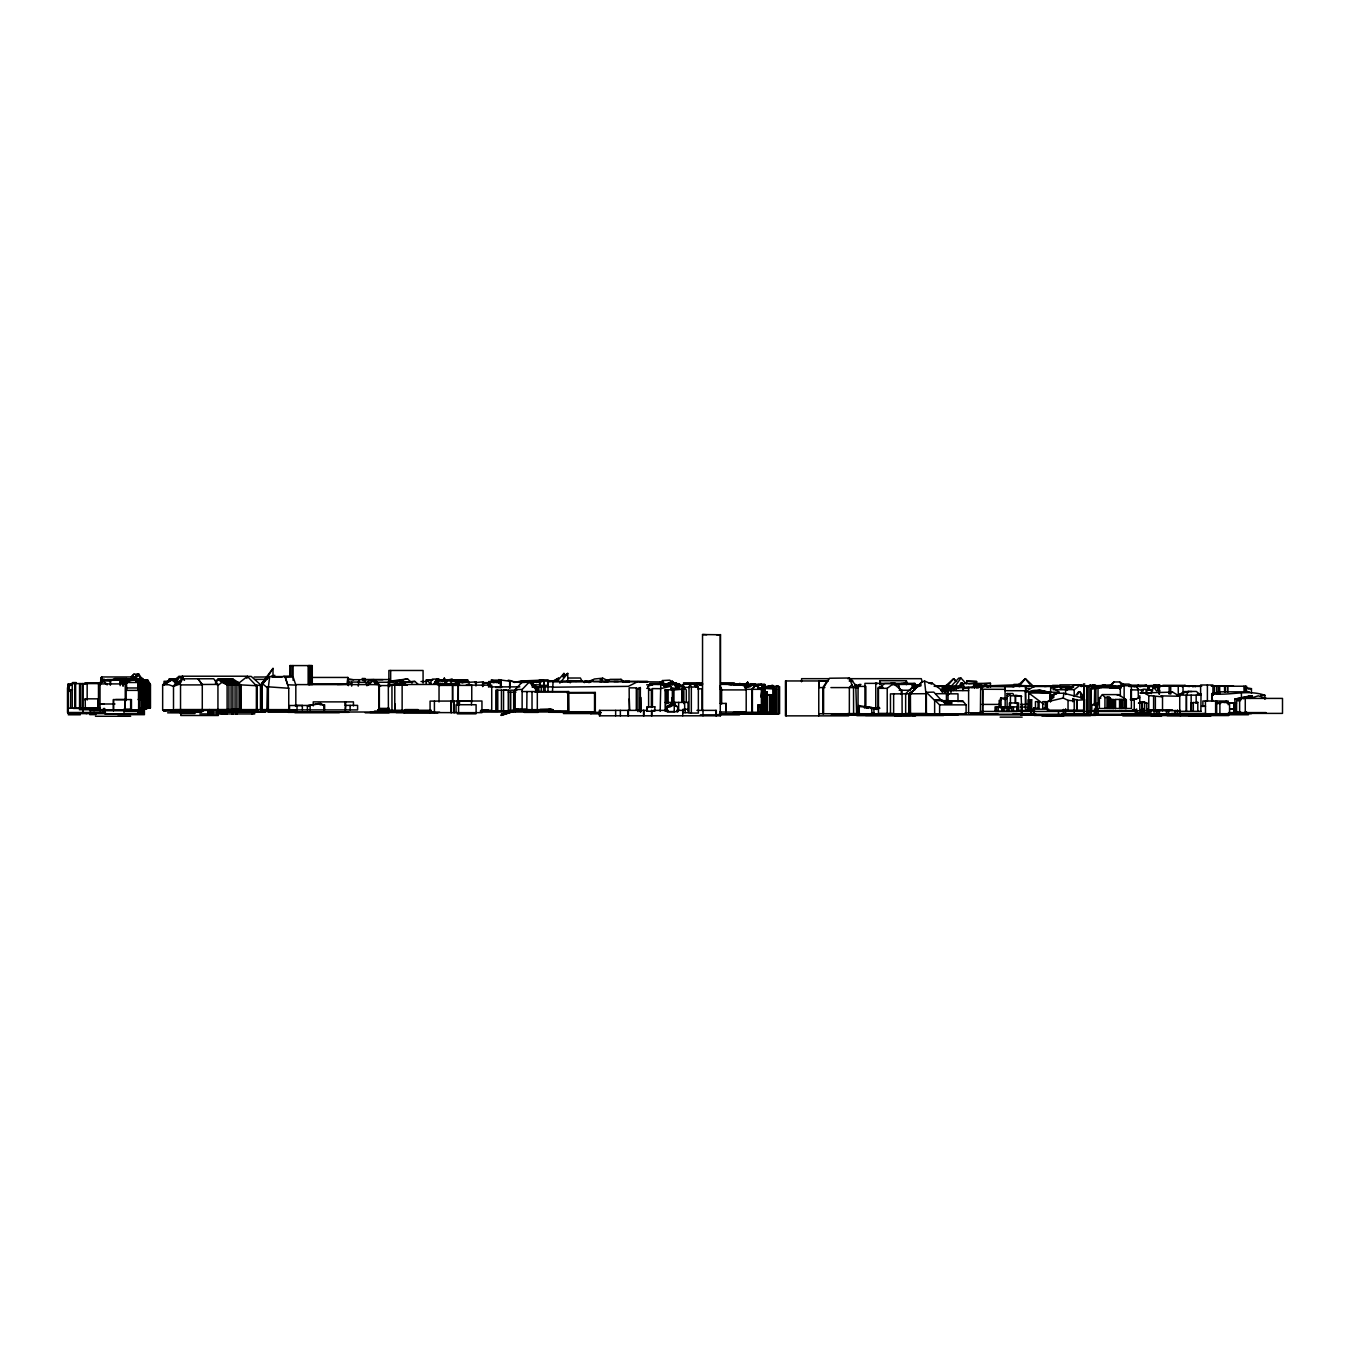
<?xml version="1.0" encoding="UTF-8"?>
<svg xmlns="http://www.w3.org/2000/svg" width="1350" height="1350" viewBox="0 0 1350 1350"><rect width="100%" height="100%" fill="white"/><g stroke="black" fill="none" stroke-linecap="round" stroke-linejoin="round"><path stroke-width="1.5" d="M345.583 709.914L345.583 701.882M488.531 687.099L488.734 681.581L500.31 681.548L500.648 687.504L500.648 679.995L499.112 679.995L499.044 682.864M82.789 708.581L82.789 712.496L82.789 708.531M101.486 682.189L101.503 680.214L101.368 681.716M101.621 682.644L101.638 676.958L132.806 676.958M100.71 680.214L102.971 679.708M141.834 708.733L142.02 684.484M140.062 699.621L140.214 685.024L140.214 699.621M68.04 707.569L68.057 705.24L68.108 706.607M663.964 685.665L663.998 684.045L650.329 684.231M739.564 684.146L733.371 683.842M748.254 684.028L748.221 685.226L748.254 684.028L734.012 683.893M110.481 680.451L110.329 685.125L110.531 680.147L124.217 680.147L100.676 680.451L110.531 681.058M735.801 712.614L761.856 712.614L762.142 684.737L762.227 712.412L733.472 712.412M801.529 681.784L801.596 678.679L828.883 678.679M676.553 687.538L676.671 683.37L674.106 683.37M649.941 685.648L649.991 684.467L652.421 685.142M663.727 684.45L663.542 685.665L663.458 684.433L674.004 682.627L676.384 685.159M311.141 681.716L311.31 677.514L312.289 680.636M112.151 679.691L100.946 680.518L112.151 679.928L114.666 678.561L126.748 678.561C121.669 685.091 139.539 675.169 127.069 679.86L127.069 683.286L127.069 679.86M763.476 686.829L763.847 685.665L763.476 712.007M68.192 685.817L68.276 683.876L72.141 683.876M395.077 703.991L394.774 710.269L394.774 685.142L402.131 684.534L439.037 684.416L439.037 701.966M663.491 684.366L663.424 685.581L663.491 683.505L649.941 683.505M678.527 688.601L678.645 686.559L674.376 682.847L671.608 683.893M721.237 684.332L757.924 684.737M147.15 708.446L147.15 680.552L145.614 680.552L145.429 687.707M147.15 680.552L146.931 683.572C145.074 684.298 145.226 680.856 141.48 679.151L136.586 679.792M399.431 683.927L399.33 685.446L399.735 683.876L404.663 684.956L399.33 683.91L388.395 685.446L396.208 683.876L399.718 684.653M819.366 681.109L827.516 680.653M552.471 691.436L553.112 681.548M764.286 687.302L773.719 687.302L773.584 688.939L765.619 688.433M1048.697 709.172L1025.376 709.172L1025.376 691.892L1034.252 686.154L1050.739 686.273L1050.351 701.747M125.483 683.286L125.837 679.539L126.023 681.817M436.657 683.539L456.351 683.893C474.39 684.112 414.264 683.454 440.843 683.539L440.843 685.311L447.356 683.623M440.657 685.412L440.843 683.539M184.511 680.366L181.423 677.582L182.351 676.215L247.151 676.215L246.898 678.375M1081.013 686.087L1081.147 684.889L1077.84 684.889M447.154 681.817L447.441 680.079L467.556 679.792L469.243 682.746M345.06 709.914L345.583 705.375M1047.33 701.747L1063.243 698.034L1063.817 693.259L1054.924 693.259L1050.351 696.364L1053.894 697.292L1047.33 701.747L1047.33 710.167L1084.522 710.167L1084.522 699.756L1082.987 698.102L1063.817 693.259M1152.512 691.048L1153.001 686.542L1153.963 686.34M288.748 710.201L288.748 688.264L285.002 676.586L269.679 676.586L268.363 687.42L268.363 710.201M310.264 677.447L347.844 677.447L347.017 683.876L310.466 683.944M1013.816 684.383L1018.44 684.383L1017.866 685.867M1018.221 685.867L1018.44 684.383M499.23 681.581L493.729 682.408M676.721 685.26L669.701 680.164L662.428 680.569L662.209 681.936L639.107 681.767M1087.374 712.867L1087.374 686.205L1094.445 684.923L1098.039 686.728M1013.833 684.872L973.232 686.424M736.627 685.176L736.627 684.889M547.543 681.986L556.824 681.075L539.359 680.214L538.869 682.678M760.826 696.971L762.193 689.259M976.607 681.497L966.786 681.193L976.607 681.497L976.607 683.353L968.709 683.775M498.336 683.049L498.977 679.539M942.266 692.499L943.498 686.036L945.118 692.499M659.981 683.944L660.352 682.02L663.424 682.003L663.458 684.433L663.424 682.003M963.512 686.492L963.849 688.584L963.596 683.471L990.478 683.353L974.616 684.231M103.832 680.029L101.267 677.498L100.946 682.779M1034.049 686.863L1035.501 685.969L1013.31 685.851L1013.108 686.796M666.309 685.817L666.731 684.045M1071.056 687.099C1067.783 686.273 1069.942 688.348 1073.436 686.88M941.456 690.879L942.671 686.036L943.582 690.879M541.502 681.986L541.991 680.13L548.421 680.13M1001.852 708.294L1002.291 706.691L998.156 706.928L1001.852 708.294L1001.852 711.129M734.231 685.125L734.231 682.898L720.647 682.881M1111.455 708.497L1111.455 699.671L1109.464 697.275L1104.941 697.427L1102.41 694.609L1099.372 698.136L1099.372 708.497L1131.401 708.497L1131.401 685.699L1129.056 684.096L1121.799 684.096L1120.314 688.112L1120.348 696.414M436.016 683.91L439.037 685.412L455.355 685.327L455.811 684.096L458.325 685.344L458.308 701.949M380.548 686.306L375.857 681.008L375.502 682.492M124.267 681.548L119.711 682.374L125.668 681.024L121.601 683.336L124.335 681.497L133.886 680.012M370.642 680.451L374.119 679.624L376.194 681.21L375.857 682.256L388.311 682.256L389.391 679.539L364.466 679.539L365.243 682.492M1091.188 715.061L1091.188 688.719L1092.336 687.521L1094.749 687.504L1094.344 704.936M539.359 680.214L540.219 685.344L548.235 685.344L547.543 680.552L543.257 681.126M960.947 686.492L962.213 682.881L960.846 682.847L959.192 686.492M359.184 679.86L358.239 682.341L365.243 682.341L364.551 679.86M222.716 680.147L224.387 679.101L233.111 679.151L238.427 682.459L238.663 684.923M452.52 685.361L452.587 701.949L452.621 685.361L448.807 684.821L452.891 684.804M911.317 693.697L912.347 691.166L909.883 693.697L909.883 713.441M379.097 684.619L379.097 686.306L379.097 684.619L373.95 679.624L370.373 679.725L365.664 684.366M877.804 708.531L876.724 709.442L877.601 707.383L879.137 707.383M358.239 686.121L358.982 680.4L359.505 681.598M522.18 680.94L541.991 680.13M601.054 681.683L602.674 678.189L607.888 680.619L610.048 679.371L621.017 679.32L623.548 681.834M1186.296 711.315L1186.414 695.183L1188.253 691.436L1196.319 691.436L1200.859 695.183L1177.267 695.098M1147.314 691.048L1149.457 686.509L1153.001 686.542L1156.714 691.048M563.929 676.974L563.929 673.397L562.359 676.738L567.759 673.38L567.759 681.615L587.199 681.514M135.776 678.274L137.396 674.865L142.459 679.388M258.12 710.049L162.658 710.016L162.658 684.737L168.868 684.771L173.509 686.357L179.904 684.028L182.604 678.814L213.722 678.763L217.941 684.416L217.941 709.712M520.307 682.914L521.184 681.21L539.713 681.227M440.37 680.923L444.386 680.923L436.523 679.101C432.219 690.086 434.801 678.291 438.784 678.712L435.662 683.91M429.992 683.438L432.321 679.101L436.523 679.101M295.819 710.201L261.293 710.201L261.293 685.496L262.271 683.859L262.035 710.201L261.917 683.252L269.679 676.586M690.339 685.142L690.981 683.994L702.861 683.994M442.294 681.733L444.319 678.105L446.158 681.733M1077.317 694.879L1078.971 691.942L1075.984 694.879M267.098 710.201L267.536 686.779L288.748 688.264M592.633 681.159L585.141 681.159L584.28 682.627L585.731 681.463M285.002 677.295L293.152 677.008L295.819 685.108L287.736 684.771L285.188 677.008M167.079 682.729L169.577 678.797M262.035 685.311L267.401 677.126M538.869 682.155L539.477 681.21L540.219 685.344M264.262 682.02L273.004 668.402L273.004 676.704M909.9 690.592L911.452 688.179L920.903 685.884M262.187 685.277L261.293 685.496M273.004 668.402L262.271 682.627M960.947 678.054L958.854 678.054L951.412 685.969L955.327 685.969L960.947 678.054L965.942 683.488M134.173 679.404L137.396 674.865M522.72 682.307L523.294 681.514L520.611 681.699M502.116 714.15L501.204 715.399L516.426 710.303L529.993 710.826L529.993 709.678L516.426 709.172L502.116 714.15L502.116 715.298M648.608 707.467L648.608 689.985L649.704 688.5L646.785 688.382M651.375 707.484L651.375 690.036L652.421 688.584L660.184 688.686L671.034 686.256L671.017 689.766M663.592 684.467L649.704 684.433L647.764 687.066L649.991 684.501M173.509 710.016L173.509 686.323L175.838 683.201L182.604 678.814M173.509 686.357L175.871 683.201L170.876 678.78L163.671 683.994M976.388 688.129L979.408 684.163L980.961 684.163L980.961 686.509L1014.272 686.728M977.906 688.179L980.961 684.163M761.451 712.665L761.451 689.327L755.123 685.159L751.849 689.327L751.849 712.665M972.051 687.825L973.806 685.614L980.302 686.458M974.278 688.399L976.472 685.614M131.608 677.059L133.971 674.139L137.227 674.258M755.528 685.446L752.389 689.327L752.389 712.665M1110.105 686.61L1113.885 681.969L1119.622 681.952L1124.921 685.277M559.828 683.117L567.759 673.38M1019.537 685.867L1025.342 678.645L1033.003 685.867L1018.271 685.496M434.599 683.336L437.383 678.712M563.929 673.397L557.871 680.467L554.226 680.4L558.765 678.021L553.956 681.176M866.869 708.328L867.78 707.265L868.269 708.328L867.78 707.265M401.895 682.729L403.059 681.362L388.513 681.362M1000.569 706.523L1000.569 698.169L1007.1 697.984L1005.159 699.502L1005.159 708.834M849.336 687.589L851.917 684.686L849.302 678.004L829.474 678.24L823.584 687.589L823.584 713.728M761.704 712.665L761.704 689.327L753.705 684.231L749.976 686.863L744.862 686.863L746.196 689.327L746.196 712.665M910.524 692.263L909.225 693.697L909.073 713.441L909.225 693.697L911.334 692.263M949.978 689.934L950.957 688.854L945.169 688.854M853.605 713.728L853.538 687.589L851.917 684.686M913.764 687.724L916.448 684.804L921.206 684.804M103.174 680.518L104.422 679.236L100.828 682.779M515.194 711.72L515.194 689.496L522.332 682.003M522.129 709.695L522.129 689.496L529.267 682.003L535.663 689.226M733.961 683.724L735.733 683.657M67.922 687.623L72.664 682.526L76.292 682.577M460.232 682.391L462.392 680.13L467.556 679.792M1093.567 686.289L1105.245 685.361L1105.937 686.627L1105.093 685.378L1089.467 686.019L1089.467 685.058L1091.576 686.07L1089.467 686.019M910.507 713.441L910.406 693.697L921.476 682.29L924.548 681.024L931.787 684.129L931.77 682.813L928.783 682.779M910.406 693.697L921.476 682.29M667.187 707.383L671.625 702.894L674.291 705.071L667.119 707.383L671.608 702.894L674.224 705.071M443.441 684.214L446.951 680.721L463.067 682.577L475.959 681.902L474.795 682.459M449.381 684.197L452.858 680.721M488.042 684.771L489.797 683.049M417.892 684.079L414.889 681.429L405.877 682.222L403.059 684.99L403.059 681.362M163.131 709.763L227.104 709.712L227.104 684.771L221.889 682.374L217.941 685.395L215.325 682.999M71.567 684.062L67.5 687.724L67.5 712.496L104.676 712.496M254.121 677.042L268.11 676.991M747.748 682.172L744.12 685.53L747.647 682.256M431.207 683.134L429.992 684.298L427.866 679.995L426.262 680.012L426.262 684.062M911.452 688.179L905.647 693.697L905.647 713.441L927.315 713.441M366.879 685.766L372.499 680.434L377.814 684.653M1109.784 685.834L1113.885 681.969M437.096 683.117L439.965 680.417L447.829 680.417L444.909 683.167M131.186 676.721L133.971 674.139M695.115 685.294L697.629 682.965L700.161 685.209M695.824 685.682L698.743 682.965L701.544 685.462M1101.853 687.454L1090.597 688.348L1090.597 715.061L1121.614 715.061M368.28 685.125L373.376 680.434M1017.866 685.446L1025.342 678.645L1029.763 684.248M857.132 686.779L859.815 684.366L856.946 686.661M945.759 685.817L953.657 678.679L956.627 681.531M225.011 679.624L226.125 679.101M637.993 681.548L628.358 686.357L552.471 687.217M216.203 681.531L219.324 678.847L231.272 678.999L240.519 684.939L240.621 709.56M216 681.531L219.004 678.983L227.104 684.771M983.627 686.796L986.192 684.619L988.673 686.914M125.651 682.425L133.92 676.721L141.109 683.623L138.544 683.657L134.595 679.658L122.698 681.868L122.698 685.935M129.819 680.13L133.92 676.721M948.442 687.808L954.551 687.184L949.371 690.322L953.623 690.339M589.933 682.391L594.169 679.016L602.674 678.189M174.369 680.029L178.976 676.401L182.756 676.401M238.41 683.421L247.404 676.401L251.201 676.401L261.073 685.159M483.418 685.918L483.418 681.801L474.795 682.661M165.037 683.724L171.366 678.797L177.643 684.045L171.501 678.814L165.071 683.623M171.737 678.797L177.981 684.028L171.703 678.78L165.426 683.724L172.007 678.78L177.188 682.611L172.952 679.033L169.644 681.311M1080.321 684.838L1059.75 684.872M215.241 680.856L219.004 678.983M901.277 694.457L901.277 690.154L893.447 683.589L887.22 688.331L878.462 688.331L878.462 713.408L892.569 713.408M290.739 676.063L283.399 676.299M878.462 688.331L884.706 683.589L893.447 683.589M982.614 686.796L986.192 684.619M1065.606 694.508L1065.606 689.631L1074.212 689.631L1080.405 684.99L1087.374 686.205M169.914 681.261L173.053 678.949L177.964 682.763M954.551 687.403L951.261 687.217M165.814 683.572L172.412 679.033L176.648 682.594M135.894 678.915L136.603 674.933L136.603 678.932M457.464 683.893L456.57 684.45L458.055 684.551M1178.803 694.946L1184.304 691.571L1191.932 691.571M679.59 688.601L680.046 684.939L677.109 684.939M673.954 701.966L673.954 689.951L683.471 684.264L693.799 684.231L698.355 687.015L698.355 713.07L689.006 713.07L689.006 687.015L690.171 684.231L691.335 687.015L691.335 713.07M135.726 678.831L135.726 674.933L138.628 673.852L143.049 680.451M135.894 675.405L138.628 673.852M1043.634 704.194L1028.734 693.006C1031.586 685.108 1067.85 697.849 1039.669 689.968L1028.734 693.006L1028.734 709.172M455.743 684.129L448.807 685.361M496.496 682.526L497.694 681.868L493.172 682.526M752.017 684.585L746.685 687.437M649.62 685.344L650.666 684.804L646.667 684.804M672.823 703.502L672.705 688.213L676.553 688.247L673.954 684.129L672.233 685.024L671.034 683.083L674.224 684.315L672.233 684.298M130.663 678.847L132.452 678.274M697.832 688.972L701.966 688.719M466.003 685.311L468.821 683.927L471.757 685.412L454.494 685.361M1156.815 686.036L1128.853 685.952M463.067 681.902L461.886 682.577M1192.776 686.779L1194.564 685.901L1195.239 686.779M123.474 681.801C128.857 680.805 119.694 681.817 123.474 685.986M454.494 684.349L458.274 685.361L458.106 704.936M452.199 685.192L453.904 684.636M1065.606 689.631L1075.309 684.99L1080.405 684.99M640.305 711.771L640.305 687.538L637.959 688.652L637.959 711.636M672.435 681.345L663.862 685.395L672.283 681.345L674.46 683.876L673.312 682.054L662.833 685.209M1135.181 686.644L1138.438 685.108M446.917 685.412L450.006 684.146M1098.141 688.112L1101.448 686.61M948.442 687.369L953.606 686.897M951.261 687.369L952.627 687.285M636.373 688.5L640.406 688.5M1242.692 713.391L1246.539 711.804M1181.993 686.711L1185.384 685.344L1163.143 685.311L1159.701 686.711M674.291 704.295L667.221 706.506L667.187 711.72L677.767 711.72L677.767 707.147L674.291 704.295L674.224 711.72M1243.097 698.473L1249.864 695.908L1234.794 699.114L1235.486 713.391L1235.486 702.827L1227.859 702.827M179.01 678.105L176.344 679.117M672.638 704.447L667.187 706.506L670.731 706.708M674.933 684.821L679.084 683.674L681.817 686.357M675.709 684.804L679.084 683.674M1224.602 702.624L1221.396 701.899L1216.704 703.468L1224.669 701.899L1229.563 703.013L1229.563 713.914L1160.966 714.15M1221.396 701.899L1216.704 703.434L1220.501 703.468M1177.436 694.98L1188.253 691.436M100.761 680.13L102.516 679.792M501.204 714.268L515.531 709.712M501.204 715.399L515.531 710.859L538.245 710.792M169.088 679.05L177.643 679.067M1236.6 713.391L1236.6 700.583L1238.287 700.059M1243.283 698.558L1252.412 695.908L1234.794 699.114M1150.352 692.989L1139.957 693.023L1172.627 692.111L1179.731 696.263L1179.731 710.758L1091.812 710.758L1091.812 704.835L1097.432 703.283L1097.432 710.758M1249.864 698.406L1258.301 695.841L1266.249 698.406M906.289 683.505L907.959 683.505M903.066 683.994L906.559 682.948L901.749 683.876M1134.253 710.758L1134.253 699.367L1139.704 697.748M604.395 681.919L607.989 681.497M1101.786 686.357L1105.093 685.378M1168.83 693.191L1172.627 692.111M1092.099 686.036L1093.567 685.614M68.378 689.732L68.378 685.209L72.529 684.045M68.378 685.209L71.888 684.45M103.95 709.678L100.018 710.775L100.018 683.589M664.976 685.226L668.064 684.383M665.364 685.159L670.832 683.674M271.282 676.266L274.826 675.304M560.706 682.155L563.153 681.48M1196.1 702.81L1197.804 702.354L1197.804 711.315M1191.156 695.183L1191.156 711.315L1191.156 702.861L1197.804 702.354M132.266 679.219L126.866 680.602L126.748 678.561M101.031 682.071L102.026 681.834L101.064 681.683M854.854 685.952L860.962 684.416M1191.493 702.827L1191.493 711.315M953.657 690.508L953.657 688.787L957.892 687.791L980.674 687.032L982.733 690.474L982.733 712.783M953.657 688.787L958.753 687.791M445.382 680.181L452.199 679.303L452.874 680.282L446.057 680.029M1211.726 701.139L1211.726 693.664C1229.766 696.043 1247.586 689.141 1264.916 695.301L1264.916 699.317M141.109 708.733L146.323 708.801L146.323 687.15L144.619 687.487L146.121 687.15L145.901 708.801M514.485 682.476L520.898 681.041L524.644 682.391L521.404 682.374M529.976 682.56L539.544 681.75M1139.872 686.644L1146.487 685.192L1148.445 686.796M389.07 682.543L393.069 681.683M536.304 682.543L539.781 681.801M307.395 709.914L307.395 705.814L318.229 703.519L320.946 703.519L323.916 705.527M307.395 705.814L320.946 703.519M765.636 686.644L772.858 685.462L776.486 689.58L775.052 689.681L771.339 685.462M765.399 687.015L772.858 685.462M205.706 710.37L209.604 709.577M391.956 710.269L391.956 685.378L399.33 683.961M100.524 684.686L100.524 681.851L103.562 681.278L107.122 684.686L103.562 681.278M104.017 681.278L100.524 681.851M1159.346 686.593L1161.371 686.205M981.653 686.408L986.31 685.648L981.551 686.526M388.986 682.391L407.599 678.932L412.02 683.066M448.251 680.046L452.199 679.303M389.88 681.142L407.599 678.932M442.766 684.956L448.554 683.893M168.446 682.087L165.797 682.425L167.046 682.121M168.801 682.071L166.674 682.391M133.701 679.86L142.661 678.493L145.108 682.442L145.108 688.517M135.118 679.843L142.661 678.493M388.868 681.548L397.491 680.586M137.852 679.792L141.48 679.151M755.021 685.192L761.923 684.669M758.109 684.669L761.316 684.096M747.63 682.29L748.373 684.788M575.758 681.429L579.42 680.822M540.067 709.374L550.024 709.087L551.121 710.336L549.332 710.336L549.332 709.206L551.121 709.206M1000.721 700.178L999.169 700.414L999.169 706.59M535.714 681.227L534.549 681.396L538.566 681.396M849.96 678.797L858.077 687.589L857.992 713.728M145.108 683.488L145.395 708.446M1230.069 709.341L1234.221 708.817M1236.6 712.581L1240.751 712.074M141.328 678.493L144.602 682.492L144.602 688.567L145.108 682.442M892.569 684.737L898.088 684.484L900.197 690.255M864.422 708.008L870.159 707.417L871.493 708.581M1077.469 684.804L1078.734 684.686M149.327 707.889L149.327 682.661L150.474 684.855L150.474 707.889L145.597 707.889M1148.546 686.154L1160.021 685.142L1137.021 686.154M683.859 689.124L673.954 689.951M763.881 687.386L773.027 686.812L775.052 689.951L773.719 689.951L771.677 686.812M765.214 687.386L773.027 686.812M1007.1 708.649L1007.1 693.562L1010.424 695.756L1021.157 696.043L1021.798 712.783M1102.157 686.424L1110.831 685.884L1107.894 685.884M1072.862 701.747L1072.862 698.608L1077.064 700.194L1084.522 699.756M951.598 686.964L961.487 686.593L957.943 686.593M764.505 686.88L768.403 686.678M770.664 686.475L778.157 686.154L778.157 714.015L739.564 714.015M753.384 685.074L763.476 684.568L763.476 713.627L733.472 713.627M1123.403 699.502L1126.322 699.722L1126.322 708.497M962.871 690.508L962.871 687.758L980.674 687.032L980.387 714.285L1135.873 714.285L1135.873 711.433L980.387 711.433M164.16 684.821L163.131 684.821L171.18 678.814L177.306 684.079L171.214 678.78L162.675 684.737M149.664 707.889L149.664 684.939L147.167 682.56L148.719 684.973L148.719 707.889M1021.292 712.783L1021.663 704.413L1021.663 712.783M962.871 687.758L968.963 687.471M148.382 684.973L148.382 682.526L150.474 684.855M488.734 681.581L490.118 682.391L490.118 686.576M1088.387 686.154L1092.454 686.036L1081.418 686.07M149.664 684.939L149.934 707.889M954.551 687.184L952.121 686.897L950.349 688.314L946.552 687.454M1022.254 712.783L1022.254 704.633L1020.853 704.447M584.55 682.087L587.587 682.02M1102.174 685.327L1109.903 685.361L1093.77 686.087M926.37 713.762L926.37 692.297L933.795 692.128L942.131 701.123L963.006 701.224L966.094 704.869L966.094 713.762L818.842 713.728M1097.432 703.283L1097.01 710.758M1130.271 699.587L1134.253 699.367M1091.812 704.835L1095.728 704.751M86.197 712.952L87.328 712.935M600.075 679.286L601.678 679.269M963.006 701.224L946.434 700.616L948.257 701.477L946.434 700.194M1135.418 698.827L1136.683 698.895L1130.541 698.811M900.923 683.488L904.601 683.454M1153.71 685.024L1155.718 684.99M553.534 681.548L571.269 681.497M849.184 681.024L852.896 681.041L849.302 678.004M1111.455 699.671L1115.454 699.654L1115.454 708.497M648.067 681.531L593.511 681.497M734.484 684.146L740.711 684.112M943.954 687.656L945.439 687.639L948.308 690.964L944.477 690.964M1130.811 694.524L1131.351 698.423M1099.372 698.136L1100.925 698.119M124.133 679.489L122.344 679.455L137.261 679.742M613.946 681.548L618.367 681.531M1118.627 685.699L1122.626 685.682M182.199 677.582L183.279 677.582M441.855 680.012L440.741 680.012L442.564 680.029M625.05 681.548L629.826 681.531L622.08 681.531M149.327 682.661L147.656 679.928L144.534 679.928L148.719 684.973M394.774 685.142L407.363 685.091M1081.266 686.104L1082.413 686.087M278.741 676.924L282.133 676.907L272.093 677.008M146.036 684.062L147.555 684.062L147.319 680.771L145.817 680.771L145.817 683.471M589.191 681.514L591.3 681.497M599.248 681.531L608.816 681.514M647.359 681.531L552.926 681.548M179.904 684.028L180.529 684.906L202.281 684.906L198.011 678.814L202.281 684.467L217.941 684.416M489.949 683.454L482.625 682.644L482.625 686.61M750.246 683.708L755.595 683.809M223.206 678.949L231.069 684.804L232.892 684.804L232.892 709.526M391.956 685.378L402.317 683.91L406.434 684.72M778.157 686.154L776.486 686.154L776.486 714.015M506.385 690.171L503.55 690.171L503.55 710.893M702.54 710.37L702.54 634.534L720.495 634.753L720.495 703.333M706.691 634.753L702.54 634.534M716.546 634.753L720.495 634.753M289.913 665.584L312.272 665.584L312.289 684.653M568.603 678.021L580.399 678.021L581.867 680.873L570.274 680.822L570.274 682.324L567.287 681.176M847.783 678.679L921.257 678.679L922.371 682.155M170.876 678.78L172.007 678.78M174.42 678.831L172.328 678.831L178.369 678.999M224.387 679.101L225.855 679.101M233.111 679.151L231.643 679.151L239.068 684.956L239.068 709.273M106.886 679.556L129.887 679.506M175.264 679.573L177.103 679.573M254.981 679.371L267.03 679.371M128.756 679.523L131.557 679.624M134.595 679.658L139.708 683.623L139.708 700.076M348.874 679.691L382.911 679.708M104.811 709.847L104.811 713.88L141.311 713.88L141.109 680.012L142.02 680.062L142.155 708.733M427.866 679.995L432.844 679.995M439.729 680.046L462.392 680.13M500.664 680.164L491.13 680.164L494.809 680.94M591.249 680.181L592.751 680.181M606.454 680.181L608.783 680.181M523.159 680.923L531.259 680.923M828.292 680.957L785.464 680.957L785.464 715.854L848.745 715.854M167.046 681.278L164.025 681.278L164.025 685.344M414.889 681.429L399.836 682.222L405.877 682.222M421.014 681.531L427.174 681.531M455.456 682.273L467.893 681.666M175.669 681.902L180.562 681.902M233.634 681.902L237.769 681.902M347.962 682.071L358.239 682.071M519.649 681.936L529.267 682.003M530.82 681.936L537.334 681.936M365.243 682.256L368.854 682.256M521.944 682.324L533.891 682.324M125.347 682.509L138.544 682.509L138.544 700.363M377.257 682.492L375.857 682.492L375.857 681.008M461.666 682.577L463.067 682.577M482.625 682.644L489.274 682.644M100.71 682.931L84.949 682.931L84.983 684.332M347.844 682.796L348.688 682.796L347.844 677.447M683.488 682.83L701.814 682.83M674.342 683.167L676.316 683.167L678.291 685.26M890.916 683.117L895.236 683.117M739.851 683.269L739.412 685.041M100.204 683.589L72.225 683.589L72.225 708.244M351.675 683.775L347.473 684.585M721.423 683.674L733.489 683.674M100.018 683.91L126.546 683.91L126.697 690.373M1083.476 683.91L1084.725 683.91M343.744 684.298L337.382 684.484M657.45 684.315L673.954 684.129M695.959 684.349L700.734 685.327M914.254 684.231L915.233 684.231M239.068 684.889L232.892 684.889L225.163 678.949L232.892 684.804M388.496 684.45L405.894 684.45L407.008 685.378M734.687 684.636L751.866 684.45M753.401 684.45L764.876 684.45L764.876 713.239M221.147 678.932L228.909 684.855L231.069 684.855L223.324 678.932M731.194 684.821L732.257 684.821M733.252 684.872L745.942 684.855M748.221 684.72L751.629 684.72M754.515 684.737L765.18 684.669L765.18 713.239M139.995 685.024L141.75 685.024M470.053 685.142L491.721 685.142L491.721 710.252L481.731 710.252M735.801 685.024L739.412 685.024M745.116 684.973L742.382 685.462L742.483 684.501M1129.494 685.192L1146.487 685.192M239.608 685.395L240.351 709.56M1058.451 685.395L1052.561 685.395L1052.646 686.475M238.714 684.771L257.158 685.749L257.158 709.492M390.218 685.564L378.894 685.564L378.894 708.396L388.395 708.396M856.035 685.665L859.967 685.665M1059.581 685.766L1025.477 685.783L1025.916 705.021M1089.838 685.665L1097.094 685.665M1121.799 684.096L1124.145 685.699L1131.401 685.699M378.523 686.019L380.548 686.019M535.68 691.976L535.68 686.036L532.271 683.387L532.271 687.268M914.389 685.969L918.287 685.969M935.533 685.867L945.658 685.867L946.907 686.374L947.346 689.411M1111.219 685.952L1122.981 685.952M1180.17 685.867L1194.564 685.901M1211.355 685.901L1233.461 685.901M934.099 686.239L947.7 686.239M977.873 686.239L975.713 686.239L979.594 686.424M1032.176 686.323L1048.781 686.306M1090.361 686.171L1090.665 684.923M1201.736 686.222L1133.021 686.256L1135.029 686.593M1211.507 686.222L1246.607 686.222L1246.607 692.145M68.175 686.526L68.023 713.205L79.346 713.205M778.157 686.61L779.591 686.61L779.591 713.728L719.347 713.694M934.74 686.374L946.907 686.374M1033.003 686.424L1069.588 686.475M1085.889 686.441L1112.417 686.441M1128.786 686.458L1161.608 686.256M1192.404 686.374L1200.437 686.374M489.78 686.88L519.834 686.88M534.482 686.88L553.196 686.88M1050.486 686.863L1070.719 686.897M1109.548 686.694L1121.259 687.791L1109.818 687.791M146.323 687.15L144.18 687.15L144.214 691.099M691.335 687.015L698.355 687.015M879.981 687.15L882.714 687.15M1059.615 687.066L1073.469 687.083M1096.318 687.032L1100.25 687.032M683.083 701.663L682.172 689.259L682.155 701.679L682.172 685.581L683.859 687.369L689.681 687.369M882.714 687.336L878.124 687.352L878.124 707.451M1059.767 687.386L1073.453 687.386M495.737 687.504L501.491 687.504L500.648 679.995M640.305 687.538L640.237 711.771M824.884 687.589L818.842 687.589L819.028 680.873L827.145 680.839L822.892 687.589L822.892 713.728M830.908 687.589L858.482 687.589M1059.919 687.623L1072.221 687.572M1091.526 687.487L1101.853 687.319M1110.628 687.319L1120.348 688.129L1091.526 687.336M1116.247 687.572L1118.61 687.572L1119.757 689.023M1153.946 687.606L1157.625 687.606L1159.869 690.896M126.697 687.977L138.206 687.977L138.156 690.373M1060.358 687.808L1061.876 687.808M1072.001 687.825L1065.757 687.825L1067.226 687.083L1067.546 689.783L1052.983 689.715M764.741 688.314L773.584 688.314L773.584 712.969M1051.076 687.758L1057.354 687.403M1025.916 688.331L1029.459 688.331M763.155 688.787L762.817 713.846M1091.188 688.719L1095.913 688.719L1095.913 704.936M1251.45 693.208L1251.45 688.652L1248.48 689.124M746.196 689.327L761.704 689.327M515.194 689.496L522.129 689.496M762.227 689.462L762.413 712.378M67.939 689.732L72.529 689.732M665.196 711.366L665.196 689.766L672.891 689.766M1141.628 693.394L1141.628 689.816L1143.855 689.141L1151.381 689.884L1151.381 693.596M142.931 690.204L144.855 690.204M516.881 690.204L495.821 690.204L495.821 710.842M899.168 690.255L909.681 690.255M940.899 690.542L947.194 690.542L947.194 693.833L948.763 693.833M946.418 690.626L968.625 690.626M522.129 691.554L568.654 691.554L568.654 710.893L480.448 710.826M534.769 691.875L568.181 691.824M765.298 691.757L767.036 691.757L767.036 712.058L765.298 712.058M1025.376 691.892L1059.193 692.28M1249.476 691.841L1219.809 691.841L1211.726 693.664L1212.941 695.301L1211.726 695.301L1212.638 701.123M508.275 692.128L516.004 692.128M568.553 692.921L595.131 692.921M1028.734 693.006L1050.266 693.006L1047.381 691.892M567.202 693.158L569.261 693.158M926.37 693.697L890.477 693.9L890.477 713.796M935.904 693.697L946.434 693.697L946.434 701.595M947.194 693.833L957.994 693.833L957.994 701.595M1197.45 693.782L1201.028 693.782L1200.859 711.315M765.501 694.659L769.449 694.659L769.449 712.631M1102.41 694.609L1118.543 694.609L1126.322 699.722L1123.926 699.486L1123.926 708.497M765.383 694.997L771.626 694.997L771.626 712.631L762.632 712.631M765.501 695.081L770.884 695.081L770.884 712.631M1260.832 695.301L1264.916 695.301M629.286 698.811L629.708 710.151M85.337 708.716L85.202 698.827L97.875 698.844L97.976 700.11M115.627 699.57L131.456 699.57L131.456 709.121L123.947 709.121M138.156 699.384L141.784 699.384M934.639 713.762L934.639 700.178L941.794 700.178L944.949 703.536L951.615 703.536L951.615 702.354L948.459 700.836L963.006 701.595M942.131 700.414L934.639 700.397L926.37 692.297M1131.013 699.908L1133.291 699.908M1236.6 700.583L1240.65 700.583M934.639 700.397L952.611 700.903M948.459 701.123L942.131 701.123L941.794 700.178M458.106 701.072L471.454 701.308L471.454 704.734M941.794 700.836L944.949 702.354L951.615 702.354M665.077 702.405L688.264 702.405M1140.159 703.249L1138.438 703.164L1141.189 701.983L1146.791 703.063L1146.791 710.758M1227.606 703.097L1236.566 703.08M720.242 703.434L726.249 703.434L726.249 712.041M114.986 703.991L99.917 703.991L103.95 704.042M981.754 704.413L1000.468 704.413M1021.005 704.413L1027.485 704.413M320.034 704.801L324.624 704.801L324.624 709.914M758.109 712.749L758.109 704.818L760.269 704.818L760.404 712.749M934.639 700.178L939.617 704.869L966.094 704.869M294.621 705.459L309.268 705.459M302.349 705.51L289.541 705.51L289.541 709.914L357.598 709.914L357.598 705.375L345.06 705.375L345.06 701.882M1201.567 706.303L1205.499 706.303L1202.884 705.797M1017.276 706.894L995.068 706.894L995.068 711.383L1017.276 711.383L1017.276 702.962M1020.296 707.079L1026.827 707.079M872.083 714.268L871.493 707.518L876.285 708.919L871.493 707.754M67.939 708.244L100.44 708.109M388.074 708.21L389.205 708.21M73.237 708.413L100.44 708.413M140.349 708.446L147.555 708.446L147.319 680.771M899.404 713.947L873.939 713.947L873.939 708.176L879.137 708.531M85.202 708.716L97.976 708.716L97.875 698.844M872.016 708.581L875.762 708.581L875.762 683.37M1230.069 708.817L1235.959 708.817L1235.959 712.581M140.468 708.885L144.467 708.885M234.242 708.952L239.102 708.952M233.719 709.256L240.924 709.239L240.924 685.176L238.258 683.37L240.519 685.192M175.179 709.56L289.069 709.627M377.916 709.627L389.593 709.611M405.236 709.577L418.061 709.577M529.993 709.678L552.926 709.678L552.926 710.826L549.332 710.336M1132.431 709.644L1136.244 709.594M79.346 709.746L100.136 709.746M101.368 709.763L137.751 709.763M378.135 709.779L383.484 709.763M481.309 709.779L488.278 709.779M513.658 709.83L515.649 709.83M1147.314 709.847L1172.627 709.813M404.848 710.083L417.369 710.083M1146.201 710.218L1149.204 710.218M1152.984 710.184L1159.869 710.184M163.198 710.539L165.493 710.539M175.989 710.539L192.037 710.539M202.382 710.37L232.183 710.37M265.174 710.404L289.035 710.505M431.308 710.269L388.395 710.269L388.311 682.256M508.275 710.488L513.658 710.488L513.658 692.128M515.649 710.488L514.215 710.488L514.215 692.128M647.544 710.37L599.366 710.37L599.366 715.804L720.495 715.804L720.495 711.653M653.349 710.37L668.301 710.37M676.553 710.37L682.729 710.37L682.729 715.804M696.921 710.37L716.293 710.37L716.462 715.804M1016.938 710.505L1034.556 710.505M89.606 710.691L141.784 710.775L141.834 680.316L142.493 708.834M1016.483 710.708L1021.748 710.708M163.738 711.096L203.563 711.096M374.49 711.079L395.786 710.91M269.19 711.214L288.968 711.214M382.59 711.129L425.908 711.315M490.759 711.281L498.268 711.332M1114.476 711.146L1133.291 711.146M1177.267 711.315L1201.028 711.315M125.145 711.534L137.97 711.534M225.096 711.517L287.516 711.484M380.717 711.585L415.766 711.585M416.711 711.568L431.764 711.568M480.414 711.517L550.429 711.517M667.119 711.602L674.291 711.602M481.663 711.821L561.195 711.669M564.688 711.737L595.131 711.737M207.765 712.074L265.393 712.108M268.009 711.973L288.866 711.973M289.373 712.007L379.35 712.007L379.35 684.602L295.819 684.602L295.819 706.033M424.929 712.209L439.644 712.209M568.114 711.99L595.316 712.125L595.316 692.432L568.299 692.516M719.904 712.007L746.196 712.142M1141.155 712.159L1144.26 712.159M170.876 712.277L201.69 712.277M288.039 712.344L348.688 712.344M369.934 712.479L404.848 712.479M524.188 712.395L538.178 712.395M548.876 712.277L600.952 712.462M763.543 712.361L769.449 712.361M294.857 712.665L339.356 712.665M396.107 712.547L481.95 712.665L481.95 701.004L430.076 701.106L430.076 712.665M580.112 712.665L600.986 712.665M965.031 712.783L980.876 712.783M1137.004 712.631L1148.647 712.631M1228.534 712.581L1266.013 712.581M105.047 712.834L67.787 712.834L67.787 687.623M167.619 712.834L180.512 712.834M365.226 712.8L389.053 712.8M403.92 712.834L437.906 712.834M762.666 712.969L775.052 713.07M871.493 712.935L874.344 712.935M1135.434 713.036L1140.851 713.036L1140.851 709.492M1144.851 712.935L1149.053 712.935M763.526 713.289L776.486 713.289M1137.021 713.256L1148.546 713.256M68.175 713.61L107.139 713.61M180.36 713.542L195.109 713.542M563.389 713.542L591.199 713.542M847.53 713.61L860.22 713.576M1141.037 713.458L1144.395 713.458M1171.463 713.475L1205.82 713.475M1228.281 713.391L1282.5 713.391L1282.5 698.406L1239.621 698.406L1239.621 713.391M457.346 713.846L475.993 713.846M590.709 713.829L600.666 713.829M1013.108 713.779L1035.703 713.779M1251.45 713.644L1147.821 713.846L1147.77 708.632M106.009 713.931L143.606 713.931L142.931 681.497M199.817 713.931L254.661 713.931L254.661 709.965M847.614 714.099L858.769 714.099M970.38 713.931L997.971 713.931M1031.197 714.184L1035.18 714.184M1061.826 713.964L1088.387 713.964M1121.766 714.032L1138.32 714.032M847.918 714.336L915.013 714.268M89.758 714.639L95.968 714.639M117.737 714.673L144.416 714.673L144.416 708.564M848.408 714.758L851.226 714.758M913.697 714.639L942.266 714.589M1209.921 714.69L1224.045 714.69M68.276 714.791L80.342 714.791M700.296 714.842L739.513 714.842M852.93 714.859L887.22 715.011M914.321 714.774L1066.028 714.859M1085.214 714.859L1148.445 714.994M1161.051 714.791L1168.088 714.791M1193.248 714.758L1248.48 714.774M831.263 715.112L873.619 715.112M890.224 715.179L912.246 715.179M943.836 715.196L957.859 715.196M1020.668 715.095L1041.609 715.095M1074.853 715.146L1077.334 715.146M1132.836 715.112L1187.781 715.163M218.413 715.5L180.765 715.5L180.765 711.281M865.552 715.466L910.491 715.466M911.891 715.517L943.633 715.517M1034.049 715.449L1058.079 715.449M1061.235 715.382L1095.728 715.382M1150.757 715.567L1228.753 715.567M856.794 715.652L901.243 715.652M1046.317 715.601L1090.614 715.601M1167.041 715.601L1189.468 715.736M894.645 715.939L915.502 715.939M1041.913 715.972L1063.733 715.972M1122.795 715.922L1161.675 715.922M1188.928 715.989L1210.866 715.989M95.479 716.259L130.663 716.259M1000.114 717.12L1022.169 717.12M879.744 684.686L879.744 680.704L906.356 680.754L907.436 684.028M567.911 681.497L563.659 681.497M490.118 682.391L500.648 682.408M1143.653 686.154L1145.239 686.154M856.204 686.408L865.856 686.408L865.856 706.033M1109.818 687.538L1112.214 687.876L1111.185 687.656M963.411 687.589L965.031 687.589M719.904 689.276L721.626 689.293L721.626 704.076M426.262 680.012L432.034 680.029M1075.933 685.024L1096.352 686.34M1088.994 712.867L1088.994 685.884L1100.858 687.15M1112.957 687.15L1114.746 687.15M1069.436 687.083L1070.736 687.099M669.516 686.256L668.166 684.129L663.998 686.239L671.017 686.256L660.774 684.433L660.184 711.366M1005.075 699.114L1005.075 689.327L981.923 689.259L981.619 686.121M1115.336 708.497L1115.336 699.418L1123.926 699.486M873.939 708.176L879.913 708.21M256.365 709.492L256.399 685.007L261.849 685.766L261.039 684.939M135.726 674.933L136.603 674.933M1128.549 685.834L1139.839 685.918M1228.179 703.013L1229.563 703.013M898.088 684.484L912.127 684.298L914.811 689.917M1046.317 686.441L1044.174 686.424M532.896 684.804L540.219 684.855M671.017 688.618L672.705 688.213M1104.114 685.969L1107.135 686.002M723.043 683.741L727.178 683.792M1078.178 692.128L1080.287 692.145L1082.413 694.879L1082.413 698.507M1238.153 699.114L1238.287 700.583M758.109 704.818L758.244 707.029L760.404 707.062M1146.943 689.816L1151.381 689.884M172.311 679.303L174.116 679.32L177.727 682.746M648.608 689.985L651.375 690.036M945.759 685.513L950.653 685.817M568.434 680.636L581.85 680.873M1130.811 698.423L1130.76 689.833L1138.32 689.951L1136.7 685.952M362.137 678.493L365.158 678.544L365.158 680.029M142.493 681.48L142.931 708.834M955.327 685.969L958.281 686.019M1136.396 686.036L1138.202 689.614L1143.484 690.508M1142.893 692.111L1148.799 695.571L1162.519 696.853L1162.519 710.758M1179.731 696.263L1160.797 695.858L1162.519 696.853M128.604 679.59L137.582 679.708M134.983 679.674L136.721 679.708M391.753 681.683L398.048 682.189L396.023 681.75M141.851 679.809L147.656 679.928M1186.414 695.183L1186.515 711.315M143.471 681.514L144.011 708.834M1032.75 691.892L1050.266 693.006M1117.192 695.064L1119.454 695.233M872.083 707.518L858.701 706.573L859.275 714.268M762.058 688.146L758.227 688.011L758.042 686.087M875.138 683.387L876.487 683.505M876.268 683.387L877.534 683.505M1186.228 686.205L1189.688 686.526M1074.212 712.867L1074.212 700.937L1068.036 700.346L1063.243 698.034M550.024 710.218L551.121 710.336M509.659 688.213L509.659 681.126L521.775 682.644M513.051 681.75L517.117 682.256M764.505 688.298L764.303 712.344M509.827 688.213L509.827 681.261L501.458 680.096M549.332 709.206L552.926 709.678M1019.874 686.492L1014.711 685.8L1020.06 686.475M1021.748 696.414L1015.605 695.216M471.454 701.308L470.07 701.072M1245.274 687.538L1251.45 688.652M447.137 683.623L455.085 685.041M134.072 678.763L142.493 680.316M133.633 678.628L142.02 680.062M532.271 683.387L535.68 686.036M854.634 685.479L857.267 686.002L855.444 686.61M1088.994 685.884L1090.597 686.222M585.782 681.716L588.701 682.307M139.944 680.721L143.91 681.531M875.762 708.581L858.701 705.51L858.701 714.268M1021.292 704.43L1022.254 704.633M353.548 679.776L347.844 678.78M508.292 680.164L511.971 680.94M973.806 685.614L977.619 686.458M649.704 684.433L652.556 685.108M1177.082 714.572L1180.676 715.601M1000.569 698.169L1005.159 699.502M585.141 681.159L589.14 682.611M1146.791 703.063L1143.602 701.983L1146.791 703.249M520.138 681.75L521.421 682.206M1009.834 694.508L1007.134 693.546L1012.888 693.546L1013.867 695.233M1236.836 712.007L1240.701 713.391M757.907 688.348L761.856 689.749L754.65 684.332M947.194 693.579L948.763 694.187M1092.184 685.53L1094.192 686.34M1111.067 684.619L1116.112 686.644M679.59 685.209L682.729 686.475M1007.168 695.841L1008.298 696.33M1054.924 693.259L1056.527 693.984L1052.106 694.963L1054.097 695.874L1050.57 695.874L1050.57 701.747M450.107 684.096L452.621 685.327M1155.819 685.783L1156.815 686.289M948.004 688.601L947.767 687.454M678.223 684.315L682.476 686.559M436.725 683.201L439.037 684.416M1074.212 684.72L1075.157 685.226M566.882 680.839L570.392 682.779M1094.445 684.923L1096.926 686.526M753.705 684.231L755.123 685.159M949.168 701.173L951.615 703.536M230.428 678.999L235.271 682.256M1050.739 686.273L1058.889 691.892M931.77 682.813L946.434 693.697M236.925 684.872L229.112 678.999L236.925 684.889L236.925 709.341M227.256 678.999L235.052 684.872L235.052 709.442M227.694 678.999L229.297 680.197M227.323 678.949L235.052 684.889M238.258 683.184L240.519 684.939M221.096 678.847L228.909 685.058L227.104 685.024L219.324 678.847M217.671 678.983L221.889 682.374M174.369 678.966L179.128 682.864M173.931 679.05L178.301 682.644M261.917 683.252L267.098 687.538M173.374 679.101L178.2 682.779M674.224 704.295L677.767 707.147L677.649 711.72M173.593 679.32L177.188 682.729M132.519 676.721L139.708 683.623M372.499 680.434L376.667 684.534M678.375 683.674L681.311 686.559M178.976 676.401L181.659 679.117M457.161 681.666L458.038 682.577M247.404 676.401L256.348 685.749M682.138 685.581L686.289 689.934L686.289 701.966M985.5 684.619L987.694 686.931M1094.749 687.504L1095.913 688.719M533.385 683.589L533.385 687.336M676.316 683.167L678.223 685.26M855.023 684.804L857.452 687.589M985.77 685.648L986.833 686.897M851.529 685.108L853.605 687.589M855.9 685.074L857.992 687.589M982.733 690.474L982.53 712.783M672.283 681.345L674.392 683.961M621.017 679.32L623.413 682.29M693.799 684.231L696.009 687.015M955.868 681.531L953.657 678.679L947.582 685.817M1125.225 703.131L1126.271 708.497M139.826 677.143L142.02 680.434M148.382 682.526L149.934 684.939M1119.622 681.952L1122.238 686.019M144.366 682.526L144.366 688.584M240.621 686.036L239.169 683.708L240.351 686.036M1072.862 698.608L1074.212 700.937M663.998 684.045L664.133 685.665M719.921 685.935L721.541 689.124M962.213 682.881L963.849 688.584M676.671 683.37L678.527 687.538M719.972 686.138L721.626 689.901L746.196 689.917L743.209 684.315M662.934 683.724L663.525 685.209M1080.287 692.145L1081.266 698.507M898.088 684.18L900.045 689.816M879.744 680.704L881.077 684.669M855.782 685.091L856.626 713.728M1092.336 687.521L1092.724 688.719M665.196 689.766L667.322 697.612M444.319 678.105L444.606 679.421M662.428 680.569L663.171 685.226M543.442 680.552L544.168 685.327L543.409 680.214M1067.141 686.863L1067.546 689.732M127.457 679.843L127.727 681.817M1095.424 711.011L1095.913 715.061L1095.913 708.986M182.351 676.215L182.52 677.582M924.548 681.024L925.948 693.697L925.948 713.441M1004.771 686.121L1005.075 689.327M85.202 698.827L85.337 700.262M1157.625 687.606L1157.929 690.896M1081.147 684.889L1081.283 686.644M671.676 697.612L672.165 703.502M683.471 684.264L683.724 687.504M389.391 679.539L389.593 686.661M758.042 684.264L758.295 689.242M974.126 683.471L974.278 687.015M142.037 696.6L141.834 684.484L143.707 684.484L143.843 708.834M261.917 684.366L262.271 710.201M68.276 683.876L68.293 687.319M101.638 676.958L101.655 682.442M139.286 699.384L139.303 710.775L139.303 690.373L126.174 690.373L126.174 700.566M1245.476 686.222L1245.476 692.145M1245.274 698.406L1245.274 713.391M1243.907 686.222L1244.109 692.145M1241.409 693.664L1241.409 699.114M1240.701 697.798L1240.701 699.114M1234.221 703.097L1234.221 712.581M1233.984 702.827L1233.984 713.391M1228.196 704.734L1228.196 701.055L1202.884 700.987L1202.884 706.539M1227.673 686.222L1227.673 692.145M1227.504 686.222L1227.504 692.145M1226.205 701.055L1226.205 702.996M1225.176 686.222L1225.176 692.145M1224.517 686.222L1224.653 692.145M1219.894 703.468L1219.894 713.914M1219.674 686.222L1219.674 694.119M1218.392 686.222L1218.392 694.119M1216.704 686.222L1216.704 694.119M1216.704 701.055L1216.704 713.914M1215.608 701.055L1215.608 713.914M1214.494 686.222L1214.494 694.119M1212.941 695.301L1212.941 684.99L1200.622 684.99L1200.622 695.031M1207.389 684.99L1207.389 701.055M1205.432 701.055L1205.499 713.914M1196.168 695.183L1196.168 703.249M1193.299 702.354L1193.299 711.315M1183.039 686.222L1183.039 694.119M1179.951 710.117L1179.951 713.914M1178.229 686.222L1178.297 696.094M1177.386 709.864L1177.386 713.914M1175.091 710.235L1175.091 713.914M1170.72 686.222L1170.72 694.119M1169.168 686.222L1169.168 694.119M1168.661 710.235L1168.661 713.914M1168.273 710.235L1168.273 713.914M1166.434 710.235L1166.434 713.914M1159.397 686.222L1159.397 694.119M1159.397 709.898L1159.397 713.846M1159.194 686.222L1159.194 694.119M1159.194 709.898L1159.194 713.846M1157.153 709.898L1157.153 713.846M1156.207 709.898L1156.207 713.846M1155.364 696.701L1155.364 710.758M1154.081 709.898L1154.081 713.846M1153.609 695.672L1153.609 710.758M1150.824 709.898L1150.824 713.846M1149.272 686.222L1149.272 690.171M1149.272 709.898L1149.272 713.846M1148.698 686.222L1148.715 690.171M1148.799 695.571L1148.715 713.846M1147.821 686.222L1147.821 690.171M1146.066 689.884L1146.066 693.647M1144.631 703.063L1144.631 710.758M1143.484 708.615L1143.484 712.631M1143.079 708.463L1143.079 712.631M1142.387 702.287L1142.387 710.758M1142.033 702.27L1142.033 710.758M1139.788 695.722L1139.788 710.758M1138.202 689.614L1138.32 697.984M1136.683 709.003L1136.683 713.036M1135.451 711.433L1135.451 714.285M1125.529 703.536L1125.478 708.497M1125.377 699.722L1125.377 708.497M1125.022 699.418L1125.073 708.497M1124.145 685.699L1124.145 700.211M1122.188 699.671L1122.188 708.497M1121.732 699.452L1121.732 708.497M1120.804 699.452L1120.821 708.497M1119.892 699.654L1119.892 708.497M1119.555 699.435L1119.555 708.497M1113.666 699.671L1113.666 708.497M1113.294 699.418L1113.294 708.497M1112.451 699.418L1112.451 708.497M1110.493 698.389L1110.493 708.497M1109.464 697.275L1109.464 708.497M1108.147 697.326L1108.147 708.497L1108.013 697.208M1107.034 697.208L1106.966 708.497M1104.941 697.427L1104.941 708.497M1098.022 688.146L1098.022 704.717M1098.022 708.851L1098.022 715.061M1096.014 703.704L1096.014 710.758M1095.542 703.704L1095.542 710.758M1094.344 708.986L1094.344 715.061M1086.683 686.323L1086.683 712.867M1083.949 712.867L1083.949 685.716L1083.645 712.867M1077.064 700.194L1077.064 710.167M1076.659 699.502L1076.659 710.167M1074.212 689.631L1074.212 696.549M1068.036 700.346L1068.036 710.167M1065.606 708.784L1065.606 712.867M1063.648 709.492L1063.648 712.867M1063.395 709.492L1063.395 712.867M1058.501 711.433L1058.501 714.285M1051.296 696.127L1051.296 699.874M1050.047 692.617L1050.047 701.089M1045.254 701.663L1045.254 708.126M1038.049 701.629L1038.049 708.159M1033.965 707.805L1033.965 712.867M1033.695 707.805L1033.695 712.867M1031.451 709.492L1031.451 712.867M1031.214 709.492L1031.214 712.867M1030.691 699.789L1030.691 708.176M1029.037 699.789L1029.037 708.176M1018.592 710.708L1018.592 702.962L1009.395 702.962L1009.395 708.767M1016.837 706.894L1016.837 711.383M1015.639 696.414L1015.639 702.962M1015.234 696.026L1015.234 702.962M1013.462 706.894L1013.462 711.383M1011.808 706.894L1011.808 711.383M1010.424 695.756L1010.424 708.767M1008.754 706.894L1008.754 711.383M1007.049 706.894L1007.049 711.383M1003.978 706.894L1003.978 711.383M1002.746 706.894L1002.746 711.383M1002.291 706.691L1002.291 711.383M1000.721 697.984L1000.721 706.59M998.257 706.691L998.156 711.383M996.536 706.894L996.536 711.383M990.478 683.353L990.478 687.319M979.408 684.163L979.408 686.306M968.625 687.589L968.625 712.851M966.786 681.193L966.735 683.876M956.306 688.365L956.306 690.508M950.957 688.854L950.957 692.82M949.793 686.779L949.793 688.044M948.308 690.626L948.308 694.963M948.037 693.833L948.037 701.595M944.949 702.354L944.949 703.536M939.617 704.869L939.617 713.762M915.013 687.487L915.013 683.37L864.928 683.37L864.928 706.033M914.085 683.37L914.085 687.487M912.127 684.298L912.127 687.741M906.356 680.754L906.356 684.703M902.036 690.255L902.121 713.796M893.632 693.9L893.632 713.796M887.22 688.331L887.22 713.408M876.724 708.531L876.724 709.442M849.369 687.589L849.336 713.728M818.775 680.957L818.775 715.854M786.139 680.957L786.139 715.854M775.052 689.681L775.052 713.289M773.719 687.302L773.719 713.07M773.027 688.314L773.027 712.969M771.12 694.997L771.12 712.631M767.289 694.659L767.289 712.361M766.648 691.757L766.648 712.058L766.564 691.824M765.045 684.669L765.045 713.239M764.505 684.45L764.505 713.138M763.155 684.568L763.155 713.846M760.269 704.818L760.269 712.749M758.244 707.029L758.244 712.749M725.962 703.434L725.962 712.041M720.276 634.534L720.276 715.804M715.956 710.37L715.956 715.804M702.996 710.37L702.996 715.804M702.051 689.479L702.051 710.033M688.044 702.405L688.044 710.066M685.176 709.273L685.176 712.682M684.619 702.405L684.703 710.066M683.859 687.369L683.859 703.671M678.662 702.405L678.628 710.066M675.051 702.405L674.966 706.236M672.367 689.766L672.367 703.502M668.132 689.766L668.132 703.502M667.153 689.766L667.153 703.502M665.702 689.766L665.702 711.366M660.352 682.02L660.352 683.944M652.421 688.584L652.421 707.214M651.831 710.37L651.831 715.804M651.544 710.37L651.544 715.804M647.224 706.826L647.224 711.248M643.883 710.37L643.883 715.804M643.545 710.37L643.545 715.804M641.064 711.669L640.626 697.191L640.626 711.669M636.322 710.252L636.322 687.859L629.151 687.859L629.286 710.151M628.408 710.37L628.408 715.804M628.071 710.37L628.071 715.804M620.359 710.37L620.359 715.804M615.651 710.37L615.651 715.804M599.754 710.37L599.754 715.804M595.131 692.432L595.131 712.125M594.928 692.921L594.928 711.737M594.54 692.921L594.54 711.737M568.35 691.554L568.553 711.737M567.996 691.554L567.996 710.893M548.235 682.476L548.235 685.344M547.999 686.88L547.999 690.981M545.096 686.88L545.096 690.981M543.527 686.88L543.527 690.981M541.215 686.88L541.215 690.981M538.886 686.88L538.886 690.981M537.384 686.88L537.384 690.981M537.317 691.554L537.317 708.969M536.203 686.88L536.203 690.981M532.018 691.554L532.018 708.969M526.956 691.554L526.77 710.303M525.201 709.172L525.201 710.303M524.846 709.172L524.846 710.303M523.311 709.172L523.311 710.303M520.526 709.172L520.526 710.303M519.041 709.172L519.041 710.303M518.636 709.172L518.636 710.303M517.388 709.172L517.388 710.303M516.426 709.172L516.426 710.303M510.739 692.128L510.739 710.488M510.216 692.128L510.216 710.488M508.275 690.171L508.275 710.893M501.441 690.171L501.441 710.893M497.779 690.171L497.779 710.859M497.002 690.171L497.002 710.859M476.111 712.665L476.111 704.734L456.064 704.734L456.064 712.665M475.959 681.75L475.959 685.986M471.757 685.142L471.757 701.966M459.489 701.308L459.489 704.734M458.578 704.734L458.578 712.665M457.059 701.089L457.059 704.953M455.355 684.332L455.355 685.361M454.241 701.089L454.241 712.665M454.039 701.089L454.039 712.665M451.406 701.106L451.406 712.665M450.984 701.106L450.984 712.665M449.533 684.416L449.533 685.361M434.413 701.106L434.413 712.665M423.073 682.999L423.073 670.477L388.884 670.477L388.884 680.906M402.131 684.534L402.131 710.269M390.673 670.477L390.673 680.906M376.194 681.21L376.194 682.492M375.199 680.788L375.199 684.467M353.447 705.898L353.447 701.882L313.234 701.882L313.234 705.898M351.675 682.071L351.675 686.121M350.123 705.375L350.123 709.914M348.368 683.775L348.368 685.665M323.916 704.801L323.916 709.914M311.614 665.584L311.614 684.534M310.973 665.584L310.973 684.534M310.348 665.584L310.348 684.534M310.112 705.814L310.112 709.914M309.842 665.584L309.842 684.534M309.656 665.584L309.656 684.534M309.521 665.584L309.521 684.534M309.049 665.584L309.049 684.534M308.593 665.584L308.593 684.534M308.306 665.584L308.306 684.534M302.349 705.459L302.349 709.914M297.017 705.51L297.017 709.914M293.102 665.584L293.102 680.333M292.123 665.584L292.123 676.114M290.537 665.584L290.537 676.114M290.064 665.584L289.913 676.114M267.536 686.779L267.536 710.201M261.141 685.766L261.141 709.492M260.483 685.142L260.483 709.492M252.636 709.965L252.636 713.931M251.876 709.965L251.876 713.931M237.262 709.965L237.262 713.931M236.655 709.965L236.655 713.931M235.727 709.965L235.727 713.931M233.128 709.965L233.128 713.931M232.386 709.965L232.386 713.931M231.812 709.965L231.812 713.931M231.069 684.804L231.069 709.611M228.909 684.855L228.909 709.678M227.188 709.965L227.188 713.931M226.479 709.965L226.479 713.931M225.653 709.965L225.653 713.931M224.961 709.965L224.961 713.931M222.986 709.965L222.986 713.931M222.328 709.965L222.328 713.931M221.181 709.965L221.181 713.931M218.497 709.965L218.497 713.931M217.671 709.965L217.671 713.931M217.131 709.965L217.131 713.931M212.557 709.965L212.557 713.931M211.714 709.965L211.714 713.931M210.651 709.965L210.651 713.931M210.161 709.965L210.161 713.931M208.086 709.965L208.086 713.931M202.281 684.467L202.281 710.016M180.529 684.906L180.529 710.016M150.221 684.855L150.221 707.889M149.057 684.973L149.057 707.889M148.432 684.973L148.432 707.889M148.112 682.543L148.112 684.973M146.897 682.577L146.931 708.446M145.614 680.552L145.699 708.801M143.319 708.075L143.319 713.931M142.222 680.299L142.239 684.484M142.324 708.041L142.324 713.931M141.547 680.062L141.497 710.775M141.041 709.948L141.041 713.88M140.535 709.779L140.535 713.88M140.282 709.83L140.282 713.88M140.214 683.623L139.995 699.857M138.746 690.373L138.561 713.88M138.122 709.813L138.122 713.88M137.784 682.509L137.784 690.441M130.646 699.57L130.646 709.121M125.246 683.91L125.246 699.924M124.959 710.691L124.959 699.587L113.383 699.587L113.383 710.691M124.757 699.587L124.757 710.691M124.031 709.813L124.031 713.88M120.167 681.548L120.167 685.665M113.569 699.587L113.569 710.691M104.676 708.564L104.676 712.834M104.406 708.446L104.406 712.496M103.697 709.425L103.697 712.496M103.629 709.425L103.629 712.496M103.376 708.446L103.376 712.496M101.267 677.498L101.267 681.683M98.483 683.589L98.483 708.244M94.044 712.294L93.994 713.61M90.653 713.61L90.669 712.294L86.197 713.61M87.159 683.589L87.176 700.026M82.907 683.589L82.991 708.244M82.553 683.589L82.451 708.244M80.646 683.589L80.646 708.244M79.566 683.589L79.566 708.244M75.617 683.589L75.617 708.244M74.722 683.589L74.722 708.244M70.605 689.732L70.521 708.244M69.154 685.209L69.154 691.487M457.718 684.517A12.386 1.671 2.4 0 1 455.254 684.906M751.191 684.602L747.242 685.091L751.174 684.669M1134.557 686.323L1133.257 686.34L1134.726 686.357M731.025 684.534L728.646 684.45L731.025 684.534M1093.399 685.327L1092.555 685.327L1096.149 686.087L1093.399 685.327M1025.46 686.357L1004.619 686.357L1005.075 690.677L1025.916 690.761L1025.46 686.357M1031.687 699.789L1028.042 699.789L1028.042 708.176L1031.687 708.176L1031.687 699.789M1039.095 701.629L1035.45 701.629L1035.45 708.159L1039.095 708.159L1039.095 701.629M1046.301 701.663L1042.74 701.663L1042.74 708.126L1046.301 708.126L1046.301 701.663M654.834 706.826L647.055 706.826L647.055 711.248L654.834 711.248L654.834 706.826M688.179 709.273L683.016 709.273L683.016 712.682L688.179 712.682L688.179 709.273M178.706 682.729L174.234 679.05L178.672 682.729M362.931 679.759L363.167 680.636L362.931 679.759"/></g></svg>
